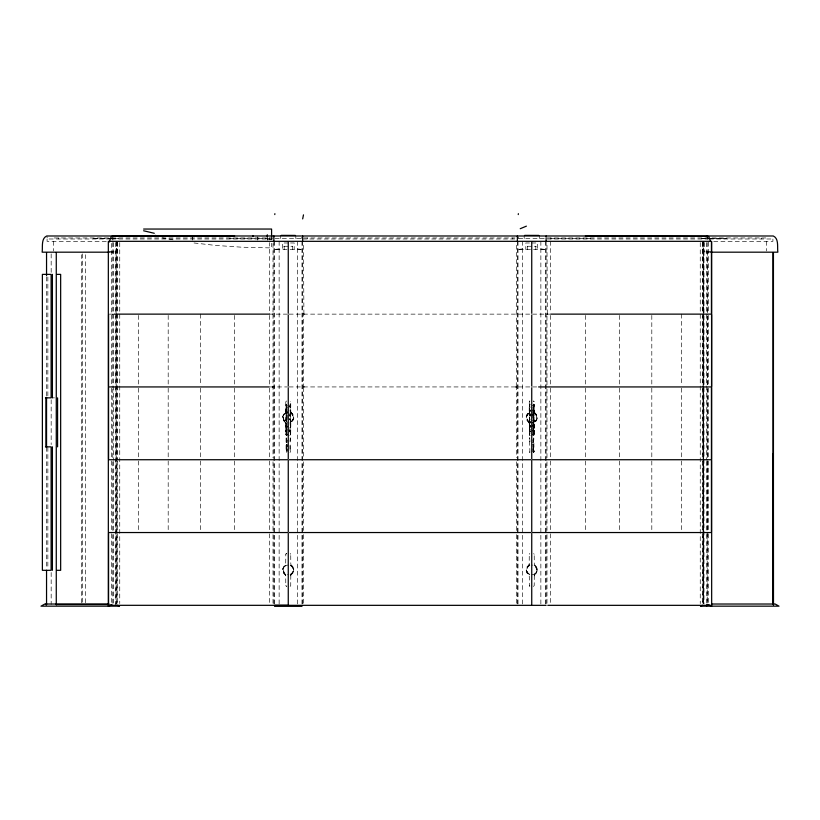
<?xml version="1.0" encoding="UTF-8"?>
<svg xmlns="http://www.w3.org/2000/svg" width="820" height="820" viewBox="0 0 820 820"><rect width="100%" height="100%" fill="white"/><g stroke="black" fill="none" stroke-linecap="round" stroke-linejoin="round"><path stroke-width="0.61" stroke-dasharray="4.1 3.07" d="M81.436 602.741L81.436 254.743M85.516 602.741L85.516 254.743M286.979 409.703L285.913 404.926L286.744 404.106M286.59 407.601L285.913 404.926L285.913 434.6C287.051 436.055 285.596 435.123 286.979 434.231L285.913 430.736L286.979 429.793L285.913 426.338C288.968 425.498 283.689 418.733 286.979 415.894L285.913 414.951L286.979 411.455L285.913 410.553L287.041 410.123L285.913 410.143L286.979 407.017L285.913 404.926L286.487 404.137L287.072 405.9M303.738 387.173L304.322 386.917L303.502 386.107L303.502 314.952L304.322 314.132L303.513 313.342M272.937 313.64L272.64 313.947M516.272 313.855L516.497 243.427M286.631 408.237L286.877 407.407M286.877 413.618L286.877 411.845M286.877 416.283L286.877 418.056M286.631 424.022L286.877 423.192M286.631 428.46L286.877 427.63M286.877 433.841L286.877 432.068M286.682 407.827L286.877 409.18M287.103 413.895L286.682 412.265M286.682 416.714L286.682 417.636M286.877 424.965L286.682 423.612M286.877 429.403L286.682 428.05M287.103 434.118L286.682 432.488M533.123 407.407L533.123 409.18M530.14 425.621L529.392 425.928L530.191 425.887L529.392 425.928L529.925 424.073L529.392 410.553L530.274 410.164L529.392 410.553L530.068 412.04M532.426 411.066L534.086 410.553L533.41 413.423L534.086 414.951C532.518 418.333 535.204 422.126 533.02 425.354L534.086 425.928L533.02 422.802L534.086 420.629L533.02 415.894L534.086 414.951L533.02 411.455L534.086 410.553L532.077 410.553M290.034 404.137L290.608 410.143L289.931 408.985M285.79 554.207L286.621 553.387L285.79 554.207L285.708 564.478L282.777 568.834L283.587 572.975L285.708 575.343L285.79 585.613L286.621 586.433L285.79 585.613M529.269 401.79L529.843 401.011L529.269 401.79L529.187 412.06L527.065 414.428L526.255 418.569L529.187 422.925L529.781 433.954M530.14 410.02L529.392 410.143L530.191 410.102L529.392 410.143L529.966 404.137L529.392 404.926L529.392 434.6C530.335 436.527 528.685 433.78 529.925 432.96L529.392 426.338L530.274 425.939M529.904 452.537L529.556 438.064M534.209 433.196L533.379 434.026L534.209 433.196L534.291 422.925L536.413 420.557L537.223 416.416L534.291 412.06L534.209 401.79L533.379 400.97L534.168 401.533M533.41 433.647L534.086 434.6L533.41 432.263L534.086 430.736L533.02 429.793L534.086 426.338L533.02 427.24L534.086 430.736L533.02 434.231L533.922 435.082L533.256 435.42L534.086 434.6L534.086 404.926L533.512 404.137L532.426 406.628M529.269 585.613L529.781 586.372L529.187 575.343L527.065 572.975L526.255 568.834L529.187 564.478L529.269 554.207L529.843 553.428M286.621 400.97L285.79 401.79L285.708 412.06L282.777 416.427L283.587 420.557L285.708 422.925L285.79 433.196L286.621 434.026M290.157 433.985L290.731 433.196L290.813 422.925L293.744 418.569L292.935 414.428L290.813 412.06L290.731 401.79L290.157 401.011L290.69 401.533M290.157 586.392L290.731 585.613L290.813 575.343L293.744 570.986L292.935 566.845L290.813 564.478L290.731 554.207L290.157 553.428M533.379 586.433L534.209 585.613L534.291 575.343L537.223 570.986L536.413 566.845L534.291 564.478L534.209 554.207L533.379 553.387L534.209 554.207M303.533 387.583L303.502 457.642M290.075 441.262L290.444 438.064M533.02 442.533L533.922 438.064M273.019 243.427L273.019 313.312L272.199 314.132L273.019 314.952L273.019 386.107L272.373 386.856M286.621 412.737L287.103 411.568M286.887 425.959L285.913 425.928L286.979 422.802L285.913 420.629L286.59 417.862L285.913 410.553L286.887 410.174L286.59 408.985L286.887 409.682M286.682 424.545L287.103 422.915M286.979 425.354L285.913 426.338L286.979 427.24L285.913 430.736L286.59 432.263L285.913 434.6L286.59 433.647M286.682 428.983L287.103 427.353M286.621 432.96L287.103 431.791M290.198 437.829L290.095 452.537M516.292 386.64L516.395 314.583M529.453 404.608L530.068 407.601M533.41 407.601L534.086 404.926L533.02 407.017L534.086 410.143L533.02 409.569L534.086 404.926L533.256 404.106M529.935 441.806L529.73 437.88M533.02 444.419L534.086 451.779L533.256 452.599L534.086 451.779L533.738 437.88M529.269 554.207L529.781 553.449M289.931 427.825L290.608 426.338L290.075 428.511L290.608 434.6L289.778 435.42M289.931 423.386L290.608 420.629L290.075 417.175L290.608 410.553L288.599 410.553M530.068 423.386L529.392 420.629L530.068 417.862M533.41 423.386L534.086 420.629L533.02 418.446L533.41 417.862M533.195 442.021L533.123 440.371M533.02 439.981L533.543 441.262L532.764 442.749M533.195 446.459L533.123 444.809M533.195 450.897L533.123 449.247M289.931 407.601L290.608 404.926L290.608 434.6L289.931 433.647M546.981 384.836L546.981 314.952L547.801 314.132C545.864 315.249 548.641 314.244 547.094 313.578M301.155 238.538L301.452 237.421M290.075 445.701L290.198 452.496M529.392 438.546L529.802 437.829M273.019 386.107L272.199 386.937L273.019 387.757L273.019 457.642M546.981 314.952L547.217 314.378M289.931 416.478L290.608 414.951L289.931 413.423M286.59 432.263L286.979 431.679L285.913 430.736L286.59 429.208M289.931 432.263L290.608 430.736L289.931 429.208M530.068 416.478L529.392 414.951L530.068 413.423M533.41 416.478L534.086 414.951L533.02 414.008L533.41 413.423M530.068 432.263L529.392 430.736L530.068 429.208M289.931 412.04L290.608 410.553M533.41 412.04L534.086 410.553M533.41 427.825L534.086 426.338L532.426 426.841M286.877 440.371L286.877 442.144M286.877 444.809L286.877 446.582M286.877 449.247L286.877 451.02M533.123 413.618L533.123 411.845M533.123 418.056L533.123 416.283M533.123 424.965L533.123 423.192M533.123 429.403L533.123 427.63M533.123 433.841L533.123 432.068M533.123 442.144L533.195 440.494M533.123 446.582L533.195 444.932M533.123 451.02L533.195 449.37M530.458 422.802L529.392 420.629L530.458 418.446M289.542 407.017L290.608 404.926M286.077 438.064L286.077 452.261M529.73 404.26L529.392 404.926L529.966 404.137M286.908 440.063L286.908 442.462M287.031 440.166L286.662 441.652M286.908 444.501L286.908 446.9M287.031 444.604L287.031 446.787M286.908 448.94L286.908 451.338M287.031 449.042L287.031 451.226M532.867 405.838L533.738 404.26M287.103 407.13L286.682 408.76M287.103 416.006L287.103 418.333M286.979 439.981L286.457 441.262L286.979 442.533M286.979 444.419L286.457 445.701L286.979 446.972M286.979 448.858L286.457 450.139L286.979 451.42M516.436 386.425L515.678 386.937L516.497 387.757L516.497 457.642M532.897 409.457L533.256 408.924M532.897 413.895L532.897 411.568M532.897 418.333L532.897 416.006M532.897 425.242L532.897 422.915M532.897 429.68L532.897 427.353M532.897 434.118L532.897 431.791M533.02 446.972L533.543 445.701L532.764 444.204M533.02 451.42L533.543 445.701L532.764 447.187M532.928 405.9L533.922 404.444M529.392 434.6L530.068 433.647M288.958 406.628L290.567 404.67M532.764 451.625L533.543 450.139L533.02 448.858M287.574 418.846L285.913 420.629L286.59 423.386M532.426 422.402L534.086 420.629L532.426 418.846M285.954 404.67L286.487 404.137M286.59 416.478L285.913 414.951L286.979 414.008L286.59 413.423M289.542 415.894L290.608 414.951L289.542 414.008M289.542 431.679L290.608 430.736L289.542 429.793M530.458 415.894L529.392 414.951L530.458 414.008M530.458 431.679L529.392 430.736L530.458 429.793M533.41 429.208L534.086 430.736L533.02 431.679L533.41 432.263M290.669 422.126C294.298 420.322 294.298 414.664 290.669 412.86M285.852 565.277C281.321 567.471 282.828 574.82 287.83 575.148M290.669 574.543C295.2 572.35 293.693 564.99 288.691 564.672M529.33 412.86C525.702 414.664 525.702 420.322 529.33 422.126M534.148 422.126C537.776 420.322 537.776 414.664 534.148 412.86M529.33 565.277C525.702 567.081 525.702 572.739 529.33 574.543M534.148 574.543C538.678 572.35 537.172 564.99 532.17 564.672M290.136 422.013C294.021 420.496 294.021 414.489 290.136 412.972M529.864 412.972C525.979 414.489 525.979 420.496 529.864 422.013M290.136 574.43C294.021 572.913 294.021 566.907 290.136 565.39M529.864 565.39C525.979 566.907 525.979 572.913 529.864 574.43M285.954 434.856L286.979 434.231L286.487 435.379M286.262 437.88L287.041 443.087L286.262 452.445M515.954 386.989L516.497 387.747L516.262 387.173M286.662 409.836L285.913 410.143L286.682 410.061M279.138 248.89L273.88 249.557L302.652 249.546L297.383 248.89M522.617 248.89L517.358 249.557L546.12 249.557L540.862 248.89M530.068 427.825L529.392 426.338L530.366 425.959M304.005 386.999L303.554 386.343M288.958 415.504L290.608 414.951L288.599 414.951M285.913 430.736L287.574 430.182M288.958 431.289L290.608 430.736L288.958 430.182M531.042 415.504L529.392 414.951L531.042 414.407M532.426 415.504L534.086 414.951L532.426 414.407M532.426 431.289L534.086 430.736L532.426 430.182M287.574 434.631L286.088 435.092L288.599 435.092M287.83 412.255C282.828 412.583 281.321 419.932 285.852 422.126M288.261 412.603C283.136 412.45 281.598 420.188 286.385 422.013M531.739 422.382C536.864 422.536 538.402 414.797 533.615 412.972M288.261 565.021C282.008 564.867 282.008 574.953 288.261 574.799M531.739 574.799C537.992 574.953 537.992 564.867 531.739 565.021M286.733 425.908L285.913 425.928L286.682 425.836L285.913 425.928L286.59 424.77L286.979 425.488M93.613 238.579L108.67 238.487M109.931 238.476L118.705 238.415M54.243 237.964L272.814 237.964M303.707 237.964L515.011 237.964M547.186 237.964L765.757 237.964M93.808 238.528L111.11 238.528M112.34 238.517L118.521 238.517M229.477 238.497L269.278 238.476M275.13 238.538L301.391 238.538M518.609 238.538L544.87 238.538M550.722 238.476L590.523 238.497M701.479 238.517L707.66 238.517M708.89 238.528L726.192 238.528M110.577 238.989L47.099 238.989L47.099 236.642M111.53 238.989L273.88 238.989M302.641 238.989L516.087 238.989M547.247 238.989L708.47 238.989M709.423 238.989L772.901 238.989M267.31 239.419L271.584 239.419M106.292 241.326L47.078 241.326L47.078 238.128M713.707 241.326L772.922 241.326L772.901 236.642M288.261 242.976L282.346 242.976L282.346 249.546M290.526 242.976L294.185 242.976L294.185 249.546M529.474 242.976L525.815 242.976L525.815 249.546M531.739 242.976L537.653 242.976L537.653 249.546M283.761 246.266L292.76 246.266M527.239 246.266L536.239 246.266M109.296 251.361L116.594 251.361M710.704 251.361L703.406 251.361L703.406 603.561M109.142 252.181L117.137 252.181L117.137 242.535M710.858 252.181L702.863 252.181L702.863 242.535M109.152 314.132L114.359 314.132M287.441 314.132L269.349 314.132L269.349 242.607M289.081 314.132L529.638 314.132M532.559 314.132L549.697 314.132M270.303 386.937L287.441 386.937M289.081 386.937L530.919 386.937M532.559 386.937L538.586 386.937M52.398 397.854L54.468 397.854M529.392 414.951L534.086 414.951M532.077 420.629L534.086 420.629M532.077 425.928L534.086 425.928L533.41 424.77M286.59 427.825L285.913 426.338L288.599 426.338M530.458 427.24L529.392 426.338L532.077 426.338M288.599 430.736L290.608 430.736M532.077 430.736L534.086 430.736M532.077 435.092L533.912 435.092L533.02 434.231L534.045 434.856M701.295 238.415L710.069 238.476M711.329 238.487L726.387 238.579M532.426 425.744L534.086 425.928M194.022 242.966L215.568 245.416L241.756 247.199L268.396 247.855L271.584 247.855L271.584 243.263M547.309 313.927L546.981 243.427M173.061 239.85L162.503 237.892M272.332 386.968L272.906 387.347M531.042 411.066L529.392 410.553L530.458 411.455M529.392 426.338L531.042 426.841M287.574 411.066L285.913 410.553L286.59 412.04M285.913 426.338L287.574 426.841M532.426 434.631L533.912 435.092M529.392 430.736L531.042 431.289M285.913 414.951L287.574 415.504M303.902 313.998L303.502 243.427M529.576 435.092L530.222 435.42M290.218 553.449L290.731 554.207M529.802 452.496L529.392 451.779M529.392 420.629L531.042 422.402M288.958 418.846L290.608 420.629L290.075 424.073L290.608 425.928L289.931 424.77M287.574 422.402L285.913 420.629L286.979 418.446L286.59 417.862M532.764 439.766L533.543 441.262M532.764 448.653L534.086 451.779M532.897 407.13L533.379 408.298M287.103 425.242L286.621 424.073M287.103 429.68L286.621 428.511M533.41 408.985L534.086 410.143M286.262 404.26L287.133 405.838M289.542 418.446L290.608 420.629L289.931 417.862M290.075 450.139L290.608 451.779M518.404 236.888L518.845 238.538M286.457 408.298L286.713 409.754L286.59 408.985M286.457 424.073L286.713 425.539L286.59 424.77M766.505 241.326L766.505 250.981M761.431 237.964L761.431 238.989M708.418 242.156L708.418 312.871M708.418 315.413L708.418 385.656M708.418 388.208L708.418 459.733M708.418 461.014L708.418 531.257M708.418 533.799L708.418 603.253M708.162 251.361L708.162 252.181M707.578 251.361L707.578 460.122M707.578 461.404L707.578 533.123M707.578 534.404L707.578 604.842M707.229 236.642L707.229 238.989M707.229 242.587L707.229 314.87M707.229 316.151L707.229 387.798M707.229 389.08L707.229 604.022M707.147 236.642L707.147 238.989M706.645 242.587L706.645 460.122M706.645 461.404L706.645 533.123M706.645 534.404L706.645 604.842M704.913 251.361L704.913 252.181M704.339 242.587L704.339 251.361M703.99 251.361L703.99 604.022M703.755 241.326L703.755 251.361M703.529 241.326L703.529 603.602M703.099 243.427L703.099 313.312M703.099 316.223L703.099 384.836M703.099 389.029L703.099 457.642M703.099 461.824L703.099 530.448M703.099 533.359L703.099 603.243M703.058 242.607L703.058 603.602M702.514 242.156L702.514 312.871M702.514 314.132L702.514 386.937M702.514 388.208L702.514 459.733M702.514 461.014L702.514 532.539M702.514 533.799L702.514 604.514M700.249 242.607L700.249 603.602M681.697 314.132L681.697 385.656M681.697 388.208L681.697 458.462M681.697 461.014L681.697 531.257M651.808 315.413L651.808 385.656M651.808 388.208L651.808 458.462M651.808 461.014L651.808 531.257M619.479 315.413L619.479 386.937M619.479 388.208L619.479 458.462M619.479 461.014L619.479 531.257M585.48 315.413L585.48 385.656M585.48 388.208L585.48 458.462M585.48 461.014L585.48 531.257M550.722 237.964L550.722 238.989M550.65 241.326L550.65 312.851M550.65 315.413L550.65 386.937M550.65 388.208L550.65 458.462M550.65 461.014L550.65 531.257M550.65 533.81L550.65 604.063M546.981 389.029L546.981 457.642M546.981 461.824L546.981 530.448M546.981 534.63L546.981 603.243M546.12 241.326L546.099 604.063M545.464 241.336L545.464 604.063M540.862 241.336L540.862 604.063M539.283 235.76L539.283 238.538M535.849 246.266L535.849 249.546M527.629 246.266L527.629 249.546M524.185 235.76L524.185 238.538M522.617 241.336L522.617 604.063M518.014 241.336L518.014 604.063M517.358 241.326L517.369 604.063M516.497 461.824L516.497 530.448M516.497 534.63L516.497 603.243M512.756 237.964L512.756 238.989M307.244 237.964L307.244 238.989M303.502 461.824L303.502 530.448M303.502 534.63L303.502 603.243M302.641 241.326L302.631 604.063M301.986 241.336L301.986 604.063M297.383 241.336L297.383 604.063M295.815 235.76L295.815 238.538M292.371 246.266L292.371 249.546M284.151 246.266L284.151 249.546M280.717 235.76L280.717 238.538M279.138 241.336L279.138 604.063M274.536 241.336L274.536 604.063M273.88 241.326L273.901 604.063M273.019 461.824L273.019 530.448M273.019 534.63L273.019 603.243M271.584 237.482L271.584 239.799M269.349 315.413L269.349 386.937M269.349 388.208L269.349 459.733M269.349 461.014L269.349 531.257M269.349 533.81L269.349 604.063M269.278 237.964L269.278 238.989M267.31 237.482L267.31 240.26M257.603 236.765L257.603 240.137M234.52 315.413L234.52 385.656M234.52 388.208L234.52 458.462M234.52 461.014L234.52 532.539M200.521 314.132L200.521 385.656M200.521 388.208L200.521 458.462M200.521 461.014L200.521 532.539M192.413 236.765L192.413 240.137M168.192 315.413L168.192 385.656M168.192 388.208L168.192 458.462M168.192 461.014L168.192 532.539M138.303 315.413L138.303 386.937M138.303 388.208L138.303 458.462M138.303 461.014L138.303 532.539M119.751 242.607L119.751 603.602M117.485 242.156L117.485 312.871M117.485 314.132L117.485 459.733M117.485 461.014L117.485 532.539M117.485 533.799L117.485 604.514M116.942 242.607L116.942 603.602M116.471 241.326L116.594 604.514M116.245 241.326L116.245 251.361M116.01 251.361L116.01 604.842M115.661 242.587L115.661 604.514M115.087 251.361L115.087 252.181M113.355 242.607L113.355 460.225M113.355 461.506L113.355 533.195M113.355 534.476L113.355 603.602M112.852 235.986L112.852 240.26M112.77 242.587L112.77 387.634M112.77 388.916L112.77 460.481M112.77 461.762L112.77 533.318M112.77 534.599L112.77 606.164M111.838 251.361L111.838 252.181M111.581 243.417L111.581 386.937M111.581 388.208L111.581 459.733M111.581 461.014L111.581 531.257M111.581 533.799L111.581 603.253M82.543 253.923L82.543 602.28M58.568 237.964L58.568 238.989M53.495 241.326L53.495 250.981M51.168 253.923L51.168 273.111M51.168 399.791L51.168 444.573M51.168 572.524L51.168 604.514M47.857 276.976L47.857 396.08M47.857 447.31L47.857 568.988M46.545 276.976L46.545 396.08M46.545 447.31L46.545 568.988M534.209 575.865A1.64 1.64 0 0 1 534.917 574.512A5.586 5.586 0 0 0 534.917 565.308A1.64 1.64 0 0 1 534.209 563.955M529.269 563.955A1.64 1.64 0 0 1 528.562 565.308A5.586 5.586 0 0 0 528.562 574.512A1.64 1.64 0 0 1 529.269 575.865M290.731 575.865A1.64 1.64 0 0 1 291.438 574.512A5.586 5.586 0 0 0 291.438 565.308A1.64 1.64 0 0 1 290.731 563.955M285.79 575.865A1.64 1.64 0 0 0 285.083 574.512A5.586 5.586 0 0 1 285.083 565.308A1.64 1.64 0 0 0 285.79 563.955M529.269 423.448A1.64 1.64 0 0 0 528.562 422.095A5.586 5.586 0 0 1 528.562 412.89A1.64 1.64 0 0 0 529.269 411.537M534.209 411.537A1.64 1.64 0 0 0 534.917 412.89A5.586 5.586 0 0 1 534.917 422.095A1.64 1.64 0 0 0 534.209 423.448M285.79 423.448A1.64 1.64 0 0 0 285.083 422.095A5.586 5.586 0 0 1 285.083 412.89A1.64 1.64 0 0 0 285.79 411.537M290.731 411.537A1.64 1.64 0 0 0 291.438 412.89A5.586 5.586 0 0 1 291.438 422.095A1.64 1.64 0 0 0 290.731 423.448M530.12 425.713L529.392 425.928L530.14 425.805"/><path stroke-width="1.23" d="M281.188 235.381L295.343 235.412M524.656 235.381L538.812 235.412M711.432 313.332L711.432 242.156M274.782 214.573L274.874 213.671M518.26 214.573L518.353 213.671M302.672 218.919L303.482 214.86M109.378 241.326L111.171 236.857L112.586 235.986M711.555 386.507L711.575 314.613M708.787 605.16L708.418 604.514M520.228 228.718L526.399 226.146M111.838 604.842L108.332 606.164L108.332 241.326M702.822 605.283L700.485 606.164L779 606.164L775.166 604.022L711.524 604.022M112.289 236.027L234.643 236.027M176.802 236.15L178.391 236.201M585.357 236.027L708.336 236.365M143.613 229.046L271.584 229.046L271.584 237.103M109.152 241.326L710.848 241.326M108.568 242.156L109.152 242.156M109.142 252.181L42.148 252.181C42.876 247.086 40.908 238.63 46.709 235.986L773.291 235.986C779.092 238.63 777.124 247.086 777.852 252.181L710.858 252.181M52.398 274.382L52.398 397.854M57.103 274.382L60.659 274.382L60.659 570.32L57.103 570.32M114.226 314.132L269.349 314.132M550.65 314.132L710.848 314.132M109.152 386.937L269.349 386.937M538.586 386.937L710.848 386.937M45.459 397.854L51.117 397.854L51.117 274.382L42.384 274.382L42.384 570.32L51.117 570.32L51.117 446.849L45.459 446.849M57.574 397.854L57.574 446.849M52.398 446.849L52.398 570.32M109.152 459.733L287.441 459.733M289.081 459.733L530.919 459.733M532.559 459.733L710.848 459.733M109.152 532.539L287.441 532.539M289.081 532.539L530.919 532.539M532.559 532.539L710.848 532.539M108.978 604.022L44.834 604.022L41 606.164L119.515 606.164L117.178 605.283M56.283 604.514L108.927 604.514M707.578 604.842L706.645 604.842L706.645 606.164M274.526 605.345L287.441 605.334M111.448 605.314L546.099 605.345M547.801 605.334L710.848 605.334M274.526 606.328L301.996 606.328M155.154 235.401L157.204 235.842M143.613 230.779L154.293 233.28M708.162 604.842L711.668 606.164L711.668 241.326M111.182 605.078L110.997 604.514M708.828 236.857L710.622 241.326M772.85 453.716L773.27 604.842L773.27 252.642L773.434 604.842L773.434 252.642M711.432 387.757L711.432 458.913M711.432 460.553L711.432 531.719M707.147 235.986L707.147 236.642M546.12 235.986L546.12 236.642M546.12 237.779L546.12 241.326M531.739 242.156L531.739 313.312M531.739 314.952L531.739 386.107M531.739 387.757L531.739 458.913M531.739 460.553L531.739 531.719M531.739 533.359L531.739 604.514M517.358 235.986L517.358 236.642M517.358 236.857L517.358 241.326M302.641 235.986L302.641 241.326M288.261 242.156L288.261 313.312M288.261 314.952L288.261 386.107M288.261 387.757L288.261 458.913M288.261 460.553L288.261 531.719M288.261 533.359L288.261 604.514M273.88 235.986L273.88 236.642M273.88 236.939L273.88 241.326M267.31 234.786L267.31 237.103M253.001 235.627L253.001 236.642M197.015 235.627L197.015 236.642M192.413 236.068L192.413 236.765M111.581 604.514L111.581 605.334M108.568 314.952L108.568 386.107M108.568 387.757L108.568 458.913M108.568 533.359L108.568 604.514M56.272 252.642L56.272 604.842M46.545 252.642L46.545 275.694M46.545 397.362L46.545 447.31M46.545 570.269L46.545 604.842M45.94 397.854L45.94 446.849M45.981 604.022L45.981 604.842"/></g></svg>
